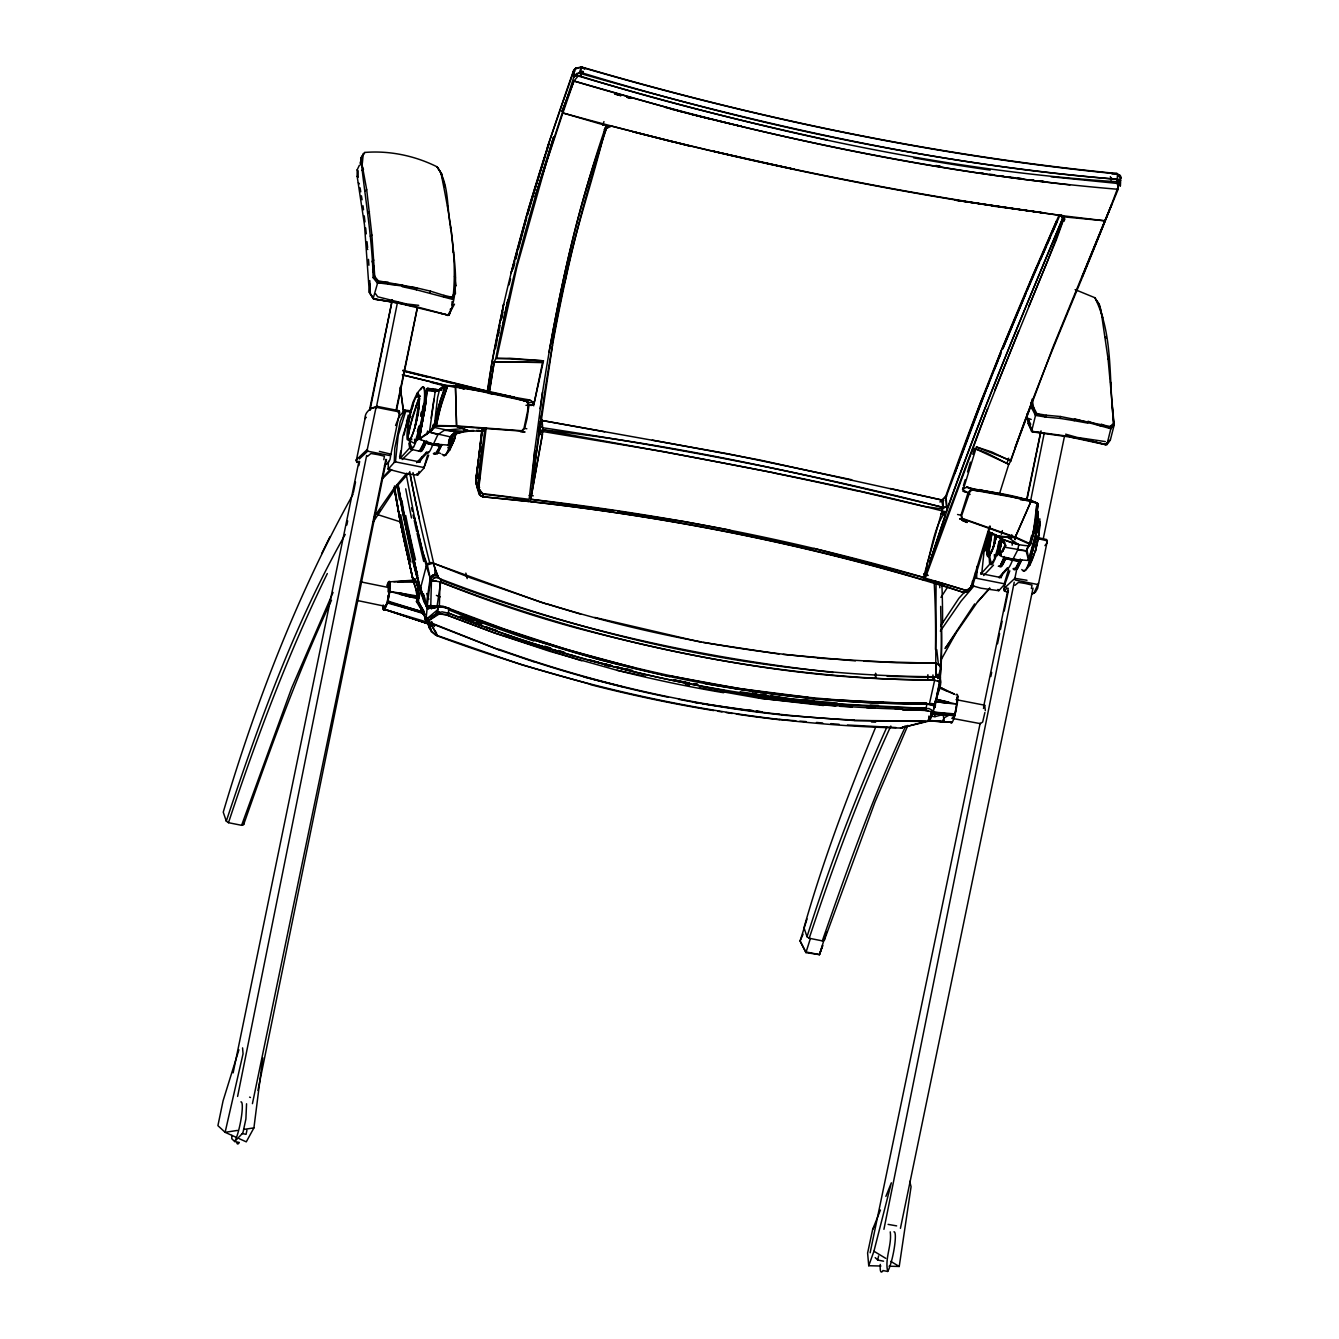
<?xml version="1.0" encoding="UTF-8"?>
<svg xmlns="http://www.w3.org/2000/svg" width="1339" height="1339" viewBox="0 0 1339 1339"><rect width="100%" height="100%" fill="white"/><g stroke="black" fill="none" stroke-linecap="round" stroke-linejoin="round"><path stroke-width="1.5" d="M1039.817 518.762C1040.035 534.646 1036.704 550.647 1029.909 565.025L1028.335 565.594L1034.294 545.726A31.467 5.021 -78.7 0 0 1037.122 509.824L1036.269 533.424L1029.022 560.271L1026.762 548.739L1030.578 544.287L1034.578 530.729L1038.093 503.866L1030.829 500.418L988.701 491.43L972.817 489.237L970.624 489.723L968.08 492.635L960.984 515.23L961.737 518.645L1014.929 537.491L1029.925 544.303L1026.076 550.831L1028.67 560.489L1012.887 559.367L1012.435 560.271A32.421 5.172 -78.7 0 1 1006.961 568.623M927.843 678.906L927.877 674.722M875.639 673.534L875.589 677.434L875.572 673.316M928.864 716.097L928.58 721.185L900.511 728.031C742.174 724.265 585.344 690.891 437.1 635.807L431.225 631.64L428.932 625.882M989.621 558.246L989.688 554.262M936.848 694.79C944.028 666.069 940.966 635.774 940.681 606.4M434.874 574.23L431.325 576.707L434.874 574.23L434.991 569.142L412.998 472.6M428.664 455.193L423.777 468.282L417.651 475.06L405.633 473.705L388.143 469.186L394.269 462.407L394.737 448.431L400.244 421.618L404.847 410.085L410.805 410.822M421.835 456.95L419.977 461.972L400.562 458.105L402.838 436.163L409.249 416.195M431.526 577.159L435.058 574.665L431.526 577.159L430.79 605.563L431.509 606.918L434.974 607.739M975.646 572.071L975.445 578.063L1004.953 583.921L998.81 590.7L980.968 588.206L971.26 585.394M1003.011 572.607L1001.137 577.611L981.721 573.762L984.014 551.819L987.312 539.249L984.985 551.032M388.427 461.436L388.143 469.186L388.963 468.232M246.56 1103.788L245.891 1119.036L242.878 1132.978L234.643 1141.514L231.798 1138.736A20.972 3.348 -78.7 0 1 231.881 1135.372M890.251 1231.88C892.025 1245.421 884.627 1258.141 887.69 1271.464L883.004 1270.544A20.972 3.348 -78.7 0 1 880.259 1264.401M387.892 595.838L387.607 601.797L383.389 609.697A14.729 2.36 -78.7 0 1 382.954 606.249M388.092 591.871L388.578 581.946L414.22 580.122L415.877 580.574L418.571 590.75M976.616 577.527L977.219 566.28M1117.446 173.919L1120.643 176.028L1120.325 185.853L1116.693 182.907L1117.362 180.363L1120.392 181.585L1120.325 185.853L1119.019 179.995L1117.144 179.292C935.459 164.078 756.016 125.749 581.729 72.758L576.841 73.427L574.431 75.771L578.197 76.022C753.907 127.473 934.019 170.254 1117.178 181.736L1117.446 173.919C935.777 156.161 756.401 118.368 581.31 67.218L575.737 68.021L573.36 71.168C536.654 175.509 503.631 281.86 487.279 391.524M421.283 412.161L421.065 416.078L421.634 412.546M426.22 397.248L426.656 390.687L434.539 391.239M451.862 305.058L452.097 301.526M542.529 392.193L534.73 450.373L532.052 482.743L552.522 345.01M479.044 455.461L481.722 430.488M1038.093 503.866L1034.578 530.729L1029.222 545.793C1014.343 545.509 1000.969 538.897 988.249 531.968M435.125 391.925L427.225 388.41L425.685 403.709L419.308 438.974L421.3 439.56L419.944 438.774C420.814 423.007 426.672 405.985 426.706 389.498L429.133 389.917L428.296 388.377L426.706 389.498L424.413 411.659L419.174 438.907L429.501 431.694L435.125 391.925L445.485 385.933C473.253 387.256 501.372 393.281 527.75 401.6L528.989 405.248L527.03 418.722L524.62 428.396L522.093 431.158L456.666 426.405L435.677 426.053L431.593 430.706L419.458 439.259L433.451 444.046L448.883 445.134C447.008 436.932 454.641 432.497 461.62 431.744M775.381 473.085L663.943 451.678L539.199 430.924L542.847 429.852C676.279 454.306 810.229 476.851 941.719 510.812L946.255 511.916L947.543 506.443L943.024 507.414C811.049 473.621 677.132 447.778 542.412 427.693L539.734 425.166L539.199 434.271L542.496 434.506L530.378 501.589C663.106 516.436 794.78 541.659 922.856 579.653L943.024 507.414L943.275 499.547L945.92 495.715C979.412 400.528 1018.326 307.367 1059.099 215.11M417.751 439.828L419.107 425.969A32.37 4.904 -78.9 0 0 417.433 440.364M989.002 554.58L989.571 563.702L991.714 563.652L994.475 558.865L1000.451 538.981M997.555 555.2L998.911 541.341A32.37 4.904 -78.9 0 0 998.325 545.258M394.269 462.407L395.457 461.871L398.219 435.225L405.734 411.341L404.847 410.085L399.189 416.446L395.557 425.517M398.152 484.5L403.089 515.364L420.513 591.001L418.923 598.148L417.165 598.684L389.733 591.42A14.729 2.36 -78.7 0 0 386.837 585.679M539.734 425.166L530.696 499.28L613.982 510.678M353.228 493.907C297.492 594.098 255.732 702.456 223.245 812.17L226.291 821.142L228.484 822.698L241.606 825.309L243.631 824.59L244.066 820.489M427.124 608.626L439.276 606.835L449.034 608.09L439.309 605.998L437.635 607.052L437.736 609.714L425.969 619.472L427.124 608.626L420.513 591.001L413.483 562.932M905.214 727.044C872.995 796.42 847.42 868.676 822.33 940.865L824.355 940.162L824.791 936.061M534.73 450.373L529.139 499.33L481.119 493.388L478.81 487.898L486.141 428.296M1000.116 546.178L1001.02 538.429M239.212 1138.669L246.276 1141.849L253.925 1127.873L262.779 1057.743M389.482 588.624L388.779 594.349L389.833 590.599A11.013 1.757 -78.7 0 1 388.009 600.307M476.349 478.726L478.174 475.646L476.349 478.726L478.659 460.516M479.161 456.465L479.931 450.389M480.701 444.314L482.492 430.154M484.802 429.786L477.387 486.66L478.994 494.376L482.961 496.836C646.034 511.833 807.835 542.881 963.963 592.541L968.917 591.302L972.817 585.243L990.291 526.21M444.247 185.418L445.1 187.025L440.916 172.597C449.151 213.788 457.821 257.49 452.833 299.451L416.429 289.793L416.697 287.902L378.234 280.839L373.129 277.625C372.192 237.488 364.944 197.72 360.861 158.019L364.811 152.445C389.498 150.42 414.956 155.759 437.066 166.823C449.937 184.665 446.372 208.867 451.109 229.371C453.436 258.159 460.867 287.868 448.95 315.351L398.118 303.066L373.799 299.082L369.33 292.454L364.476 224.868L357.162 176.313L357.162 169.869L359.421 165.182M430.17 293.023L430.422 291.149L416.697 287.902L377.029 282.68L373.129 277.625L374.736 276.453L371.874 235.028L366.702 189.753L360.861 158.019L364.811 152.445M430.422 291.149L443.895 295.35L443.644 297.225L452.147 297.291L454.557 292.12L455.427 293.793L455.042 284.353L455.896 285.994L454.574 276.169L455.427 277.776M478.609 459.277L476.065 478.157L482.14 429.551M1075.117 289.609L1094.85 297.71C1114.282 336.072 1108.156 383.322 1114.148 425.099L1110.282 426.505L1060.471 416.529L1046.177 415.207L1045.926 417.082L1035.516 415.408L1031.967 408.512L1030.812 402.37M1094.85 297.71L1099.537 305.007L1100.926 310.146L1108.039 358.668L1114.148 425.099L1110.366 439.912L1105.78 444.749L1069.995 437.05L1032.402 431.894L1031.616 431.292L1035.516 415.408L1033.574 407.341L1031.967 408.512L1032.051 399.173L1033.574 407.341L1036.855 413.651L1045.926 417.082L1060.203 418.404L1060.471 416.529M1026.762 414.086L1028.185 423.342L1031.616 431.292L1070.33 436.581L1106.935 444.598L1110.834 428.698L1101.445 424.162L1101.177 426.087L1088.122 421.233L1087.871 423.141L1074.213 420.68L1074.481 418.806L1110.834 428.698L1114.148 425.099M433.953 399.106L431.125 418.119M455.26 432.698L454.122 440.949L455.863 433.451M956.096 707.176L954.74 715.846A14.746 2.36 -78.7 0 1 950.79 722.809M956.615 703.41L957.653 695.878L955.058 714.708L933.35 712.85M990.626 533.876L987.496 556.589L988.082 538.01L989.387 532.386M994.91 535.851L993.203 548.237L996.266 535.081L989.839 532.152M487.53 392.545L491.714 363.773L503.631 304.154L501.188 320.021L502.928 312.221M356.375 459.729L356.927 462.39L356.375 459.729L367.288 449.469L376.058 407.274L376.995 406.336L398.955 410.705L399.357 414.102M1008.133 592.056L1004.518 591.252L1003.965 588.591L1014.862 578.331L1016.535 570.297M482.191 429.97L475.864 480.299L475.914 483.965L479.094 489.957M488.467 388.829L490.76 375.004M1036.553 543.768L1035.298 551.718L1038.729 535.684L1039.985 521.925L1038.428 531.851M1037.173 539.801L1037.792 535.834M417.986 415.441L418.555 411.876M429.501 431.694L434.623 425.685L438.606 406.186L445.485 385.933L440.23 400.545L434.121 427.375L452.867 431.325L482.977 430.957L478.19 430.522M488.568 389.448L490.827 375.154M491.48 371.087L492.116 367.003L491.446 371.003M489.22 393.633L494.242 361.898L495.781 358.634C510.075 283.483 530.311 209.57 553.677 136.745L517.005 266.394L496.719 358.216L543.467 360.81L533.859 404.462L525.959 405.332M1012.133 545.191L1012.736 541.374M540.136 408.663C553.911 313.393 574.398 218.625 605.412 127.473L608.626 126.201L604.224 129.615L606.182 129.096C574.063 228.3 552.237 330.633 538.814 434.003L542.864 431.443L530.696 499.28C663.592 514.544 795.466 539.918 923.893 577.527L813.978 548.387M356.191 461.051L365.028 418.605C364.71 411.743 371.087 407.759 376.995 406.336M489.371 391.189L494.242 361.898L542.58 362.434L543.467 360.81L509.858 358.266L495.781 358.634M1011.179 538.429L1011.799 534.746M395.122 493.472L403.876 539.818L413.45 581.611L414.521 578.933L417.852 586.649L419.057 596.792L418.354 601.027L425.969 619.472M1037.273 504.334L1037.491 503.012C1016.786 495.832 994.81 491.781 972.951 490.041L1030.829 500.418L1036.972 503.23L1035.516 520.402L1030.578 544.287M1044.939 545.626L1046.947 542.964L1046.546 539.567L1037.574 537.458M383.808 459.712L384.41 456.197L377.832 454.641L370.92 453.503L367.405 456.448M424.329 411.843L419.425 437.384M1031.381 588.574L1032.001 585.059L1025.423 583.503L1018.51 582.381L1014.979 585.31M1037.692 538.563L1047.316 540.856L1037.608 588.39L1035.398 592.24L1032.068 594.181M449.234 442.071L450.322 438.004L448.816 441.033L449.251 444.883L447.561 445.552M548.973 352.257C563.083 275.667 579.569 198.825 607.303 125.966L562.882 112.961L535.215 196.548L573.812 77.11L574.347 69.477L576.406 67.82L573.36 71.168L573.812 77.11L579.369 72.607L581.31 67.218L580.808 75.151L578.197 76.022L573.912 81.01L562.012 111.355L573.912 81.01C751.33 133.85 933.4 173.919 1118.149 189.301L1118.5 183.543L1051.048 176.765M1031.549 535.717L1029.222 545.793M889.063 1266.209L899.222 1266.46L911.072 1186.756L909.733 1181.366M1037.189 531.298L1037.926 527.348M498.041 336.374L498.828 332.29M495.497 348.592L497.405 338.717M346.851 525.005L347.671 520.904M353.463 492.233L355.521 481.99M358.835 465.604L359.672 461.503M369.999 410.303L392.327 299.685L369.48 410.102M237.606 1096.44L366.652 455.494M376.142 408.395L397.583 301.911M1015.113 539.667L1015.933 535.684M883.556 1261.187L877.748 1260.032L878.568 1255.932M883.924 1229.319L1014.226 582.231M1030.31 502.359L1044.32 432.731M257.942 1090.465L386.486 459.578M396.495 410.42L417.366 308.003M1014.912 539.399L1015.732 535.332M233.137 1072.857L358.952 461.235M498.175 334.767L500.066 325.561M990.843 676.546L991.68 672.446M997.538 643.791L999.63 633.548M1000.467 629.447L1002.141 621.263M1004.233 611.019L1008.418 590.549M1026.829 500.451L1041.056 430.84M246.928 1130.25L246.075 1134.334L242.208 1133.564M252.435 1103.654L385.883 459.327M396.059 410.219L417.232 307.953M400.796 451.009L399.558 457.001L400.562 458.105M404.093 435.041L408.244 415.09L409.165 419.074M900.427 1228.332L1033.039 588.106M1043.215 539.014L1064.388 436.732M409.918 440.949L410.303 448.833A31.734 5.071 -78.7 0 0 422.99 414.621A31.734 5.071 -78.7 0 0 420.63 389.632M421.132 416.345L423.542 404.78M1003.765 589.913L1005.037 583.854M870.132 1252.768L980.181 723.177M983.579 706.825L1008.217 588.239M1026.494 500.301L1040.503 432.832M432.196 430.053L433.401 424.296M999.379 566.096A32.052 5.122 -78.7 0 0 1005.589 558.497L1012.435 560.271L1017.69 550.011L1018.812 544.655L1007.982 537.458L996.551 535.935L1000.317 538.01L1004.786 542.981M456.331 432.43L450.105 449.636L445.77 455.026L443.627 455.076M996.367 535.667L994.643 543.768L989.287 556.94L991.714 563.652M880.443 1210.004L872.66 1229.403L867.605 1253.036L868.743 1265.723L880.928 1266.024M1036.888 531.248L1037.742 527.315M929.684 702.674L934.622 680.296L933.634 677.316L887.188 676.312M1001.271 542.73L999.145 552.321L1001.187 554.614M1038.528 583.034L1033.909 593.21M527.8 405.114L533.859 404.462L542.58 362.434L494.242 361.898M935.526 700.481L933.802 707.343L935.375 705.971C934.22 696.565 945.836 683.208 937.97 675.141L940.413 678.003L935.894 674.521L935.877 676.396L939.56 678.421L940.346 682.405L935.091 705.586L933.668 705.168L935.375 705.971L933.969 707.461L934.94 706.657M1111.571 177.936L1111.069 180.095L1110.366 176.597M984.885 712.515L982.675 722.006L980.366 723.646L951.778 718.273M564.773 282.73C575.067 229.304 594.282 177.166 606.149 124.611M454.038 432.296L448.532 450.222L445.77 455.026M450.172 309.292L451.645 308.606L448.95 315.351L412.546 305.694L373.146 298.58L378.234 280.839L374.736 276.453L372.644 269.424L374.267 268.269L372.175 261.222L373.799 260.101M1037.474 511.046C1038.026 527.164 1034.813 543.366 1029.942 558.765L1027.733 559.719M439.661 389.197L437.585 397.516L434.121 427.375M932.245 710.992L930.019 719.779L935.124 706.055L927.04 704.08C763.33 703.862 600.424 670.119 448.766 608.894L445.067 607.755M1013.087 568.64A32.052 5.122 -78.7 0 0 1019.414 561.242C1018.494 558.078 1003.262 559.618 999.245 554.647L1002.777 551.266L1005.689 545.375L1000.618 538.278M868.743 1265.723L873.932 1251.245L891.339 1182.822L885.882 1196.413M515.331 259.297L518.762 246.108M509.021 284.922L510.577 278.964M513.172 269.039L514.728 263.097M515.766 259.13L517.323 253.171M518.36 249.205L526.662 217.47L523.365 229.203M426.689 434.589L427.66 430.974M422.789 408.11L423.777 404.529M519.264 244.234L522.846 231.078M406.587 476.333L414.471 517.289L426.271 566.163L420.295 589.093L426.438 606.048L431.426 608.609M937.802 678.555L940.614 668.496A4468.929 2006.391 7.8 0 0 941.668 622.986M1001.338 534.311L1002.375 530.595M432.748 617.564L435.677 615.337L437.083 610.333M419.057 594.817L418.421 597.077L417.232 596.508L419.057 594.817L418.32 595.637L412.981 580.59L397.733 581.729L412.362 581.678L414.906 578.984L412.362 581.678L393.9 581.779M412.027 408.897L413.4 404.127M417.383 431.459L418.739 426.723M823.97 703.193L929.132 708.599L933.517 710.992L931.844 712.248L929.517 720.733L932.881 711.879L925.316 710.457L927.04 704.08L931.877 703.494L934.655 705.385M534.897 189.184L527.215 215.596L545.375 154.822L528.671 208.148L510.962 273.374L514.779 261.055M963.444 485.605L965.201 479.73M967.545 471.897L970.457 462.106M972.784 454.272L974.541 448.398L986.274 452.833L1008.769 464.298L999.681 493.17M1004.451 583.068L1008.618 569.242M398.369 412.646L398.955 410.705M807.032 918.956L800.086 940.966L805.927 952.615L819.451 954.623L826.431 932.195M989.588 526.194L970.993 587.068L969.285 589.16L965.603 590.298L935.928 581.36L924.78 579.436L963.963 592.541L968.917 591.302L972.164 584.407L970.993 587.068L963.963 592.541M452.549 434.656L449.285 444.849L451.996 437.217M238.911 1049.776L223.061 1100.876L217.906 1125.647L225.119 1132.325L235.697 1137.096M535.5 187.242L549.375 142.486L546.061 152.88L547.768 145.901L573.862 70.649M970.089 494.459L963.143 489.89L976.466 446.975L991.848 451.979L1010.778 461.118C1042.411 365.53 1086.163 274.512 1120.626 180.062L1118.182 185.77M449.502 442.941L451.343 437.301M823.518 941.116L809.208 938.254L807.015 936.714C829.644 865.446 856.073 795.333 886.853 727.194M360.057 163.241L363.271 153.533L362.35 163.174L360.743 164.245L363.472 169.35L361.865 170.455M602.684 125.364L603.956 121.598M1007.346 462.122L1008.652 458.189M226.291 821.142C258.946 722.976 294.128 624.694 345.228 534.412M228.484 822.698C256.569 737.856 288.052 653.917 327.319 573.544M809.208 938.254C833.042 866.3 859.119 794.931 890.837 726.023M810.396 938.505L805.927 952.615M241.606 825.309L291.684 687.961L333.06 592.424M969.252 433.836L1000.936 351.354L1056.638 220.717M423.777 468.282L427.626 455.009M1028.971 558.681L1035.716 533.508A32.856 6.795 -78.3 0 0 1036.671 525.072M243.631 824.59C270.244 748.802 297.492 673.065 331.503 600.207M824.355 940.162L874.986 802.061L907.875 725.403M819.451 954.623L822.715 945.468L819.418 954.623L805.777 951.912L800.086 940.966L803.049 934.237M959.243 460.85L954.64 473.554L980.399 402.838L989.153 382.519M945.501 498.51L985.872 390.804M959.896 459.026L968.532 435.727M1014.811 448.13L1031.365 403.759M1004.953 583.921L1009.824 570.832M1004.518 591.252L1006.928 587.854M983.445 708.431L984.684 705.218L956.046 699.644M987.563 408.73L925.266 578.163L965.603 590.298M931.844 712.248L928.446 721.152L854.198 720.449M419.04 471.428L417.651 475.06L416.797 473.772M1026.544 550.496L1028.503 545.425M1028.971 560.305C1034.913 544.32 1038.863 526.813 1037.022 509.757M986.642 388.896L998.141 360.191M1021.506 303.886L1033.892 272.955L1042.06 256.1M994.944 389.766L1047.299 261.641L1064.271 216.901L1063.082 215.646C894.184 193.234 727.144 158.069 562.882 112.961L573.912 81.01L682.271 111.907M875.472 727.646C848.508 793.106 823.318 859.638 803.969 927.726L807.015 936.714M1018.577 331.084L980.901 426.137L929.869 561.895C967.243 445.151 1015.18 332.172 1062.346 219.144L1061.409 215.211L1062.748 217.721L1060.655 215.495L955.293 200.164L1043.081 212.767L992.433 206.039M994.492 369.213L1000.534 354.4M1002.811 348.843L1008.87 334.03M998.911 358.283L1001.287 352.508M1002.878 348.659L1026.36 292.521M1028.687 306.614L1056.253 240.066L1063.133 220.818L1062.346 219.144C1022.008 314.966 982.592 411.207 947.091 508.937L945.92 495.715L946.372 506.427L942.472 508.971L923.408 506.309L858.165 490.978M1009.623 332.239L1015.631 317.828M449.569 440.163L452.615 434.706L450.59 436.665L451.963 435.192L462.792 431.794L444.23 430.321L437.886 434.639L433.451 444.046M1016.368 316.088L1020.787 305.627M1118.149 189.301L1082.263 276.587L1111.621 204.666L1104.809 220.801L1064.271 216.901L1060.655 215.495L1104.809 220.801L1052.923 347.236L1010.577 460.465L976.466 446.975M1117.329 184.698L1119.655 179.275L1115.705 179.443M934.17 708.247L935.124 706.055L933.835 704.398M1027.13 290.68L1039.549 261.875M1042.78 254.443L1046.378 246.175M1059.718 215.696L1047.098 244.518M1040.386 259.967L1050.044 237.823M1052.471 232.3L1057.308 221.236M420.513 450.306L424.697 441.217L419.408 451.193L411.224 449.335M1000.317 565.694L1004.484 556.589L1000.317 565.694L998.308 566.28M417.099 393.298L413.148 401.817A25.156 4.017 -78.7 0 0 407.19 439.56L414.688 443.477L420.647 423.609A31.467 5.021 -78.7 0 0 421.45 387.925L417.099 393.298L419.408 395.306C419.626 411.19 416.295 427.191 409.483 441.552L411.927 448.28L409.784 448.331L408.83 443.159M945.652 498.275L946.69 496.033L941.652 500.016L759.849 460.013L652.327 440.113M321.645 553.727L329.913 536.822M1106.935 444.598L1110.366 439.912M437.368 453.67L441.837 444.632L437.368 453.67L435.158 454.222L434.405 452.766M1017.155 569.042L1021.624 560.003L1017.155 569.042L1014.945 569.594L1014.209 568.154M970.624 489.723L961.703 515.431L962.323 518.411L1015.33 537.073L1029.925 543.634L1033.624 530.545L1036.972 503.23L1008.367 495.899L981.621 491.095L972.081 490.074L969.821 491.313L972.817 489.237L967.093 487.011L962.456 489.271M421.434 451.21L426.689 440.933M1015.029 569.343L1020.285 559.049M426.321 452.281A32.421 5.172 -78.7 0 0 432.648 444.899C439.527 442.339 443.477 445.017 436.296 452.097M440.113 444.916L439.61 445.87A32.052 5.122 -78.7 0 1 433.401 453.469M1013.205 559.451L1006.091 557.543L1005.589 558.497L1019.414 561.242L1012.435 560.271M1001.321 566.514L1006.091 557.543M940.497 660.947L955.611 633.615L977.487 601.981L989.688 588.039M451.728 309.091L454.49 304.171M412.362 581.678L412.981 580.59L415.207 586.214L417.065 595.955L389.733 591.42L387.607 601.797L424.43 612.291M401.131 522.11L377.531 514.578L380.159 509.958M447.661 315.535L451.645 308.606M940.949 597.378L947.661 587.018M1002.442 538.044A34.663 3.582 -79.7 0 1 1000.685 546.563L999.045 554.279L1002.275 537.943L998.994 551.517L1001.087 554.932L999.932 555.467L998.944 554.229L1002.593 550.212L1005.187 544.672L1005.304 547.065L1005.689 545.375L1000.936 538.881L1018.812 544.655M872.66 1229.403L874.836 1225.838M933.969 707.461L940.346 680.463L940.346 682.405L939.56 678.421L937.953 677.032L933.634 677.316L934.522 679.609C813.091 681.049 692.614 658.554 575.569 627.757C529.541 615.12 484.283 599.755 440.029 581.846C437.25 581.427 434.422 580.724 431.593 581.143L430.589 579.034L427.158 606.617M1002.593 550.212L1003.882 548.153L1002.777 551.266L1001.254 551.936M1010.778 461.118L1008.769 464.298L976.349 449.234M1036.537 506.661L1037.625 504.97L1036.604 505.406M372.811 522.561L396.762 486.425L409.014 472.868M940.664 625.815L958.908 598.299L964.348 592.273M974.658 603.906L945.1 648.528L955.611 633.615M412.211 306.162L398.436 302.614L373.799 299.082L369.33 292.454L369.966 284.32L368.978 283.182M439.744 313.125L448.95 315.351M1042.043 432.982L1031.616 431.292M1069.995 437.05L1083.971 439.025L1105.78 444.749L1108.91 440.581M374.418 516.586L393.934 488.35L406.771 473.186M940.346 631.087L961.017 601.194L973.855 586.03M1035.516 415.408L1036.855 413.651L1046.177 415.207M431.593 581.143L434.154 577.829L436.229 577.159L441.083 579.285L437.033 606.467L439.326 607.22L440.029 581.846C597.479 642.636 765.607 678.488 934.622 680.296L940.129 681.969L937.769 681.032M432.798 574.883L430.204 578.13L426.254 605.077L427.007 606.416C410.939 567.853 406.437 525.306 397.599 484.701L420.195 588.29L426.438 606.048M1029.909 565.025L1025.574 570.397L1023.431 570.447M385.9 605.964L387.707 601.362M999.179 577.176L1007.33 567.887M382.268 478.207L390.436 469.169M399.976 458.641L410.872 446.59M418.555 462.323L428.078 451.795M980.7 574.197L990.224 563.652M977.487 601.981L989.739 588.44M999.262 577.896L1007.447 568.857M432.648 444.899L439.61 445.87L425.802 443.109L432.648 444.899L433.401 444.063L426.287 442.171L425.802 443.109A32.052 5.122 -78.7 0 1 419.475 450.507M406.47 421.049L410.755 416.496M416.563 462.691L426.472 452.214M983.629 575.536L993.555 565.058M365.028 418.605L366.317 417.266M359.354 458.976L367.673 451.176L389.632 455.545L390.955 454.172L399.725 411.994L376.058 407.274L371.271 408.512M382.686 478.391L391.674 469.688M402.169 459.545L412.663 449.402M383.925 610.048L384.678 609.412A14.729 2.36 -78.7 0 0 387.289 602.935L423.275 612.961L425.333 617.664M902.754 710.072L925.651 709.57L925.718 708.164C762.678 705.837 600.307 673.701 448.85 613.262L442.054 611.839L437.97 613.128L447.946 615.455L494.677 633.012L549.894 651.373L617.011 670.27L645.18 676.195M427.208 564.439L430.94 562.514L427.208 564.439L422.672 552.07L414.471 517.289M989.872 550.848L987.613 552.622L988.785 555.518M952.765 718.474L955.042 712.817L954.473 713.838M580.138 73.193L582.8 71.201M441.903 390.419L427.492 388.277L435.51 391.607L446.724 385.448L455.829 385.983L507.347 395.658L525.29 400.947L455.829 385.983L447.611 385.95L441.736 402.236L436.33 425.501L434.623 425.685M365.078 190.858L366.702 189.753M367.874 212.801L369.48 211.696M370.267 236.149L371.874 235.028M432.915 617.229L435.677 615.337M906.168 726.156L900.511 728.031L925.952 721.487L854.098 720.516L782.361 715.126M384.477 465.319L387.808 463.361L390.017 459.511L390.955 454.172L379.406 451.41M966.49 487.346L989.504 492.166L979.612 489.538M902.051 727.747L905.03 726.19M417.333 395.373L418.337 394.871M410.337 439.694L408.596 439.393L411.324 437.786L411.759 439.845M1028.67 563.434L1029.674 562.932M1029.256 559.635L1032.218 558.162L1030.494 553.459M580.323 73.444L583.352 71.938M430.254 388.862L432.112 389.03L432.664 390.804M606.45 128.427L611.488 126.117L691.158 146.386L632.895 131.758L672.145 141.733M448.314 444.213L450.155 443.393L452.984 433.853A34.663 7.465 -77.7 0 1 451.979 437.133M389.13 601.362L387.406 602.081L425.568 614.316M939.844 501.958L943.761 500.585M1118.935 176.765L1117.195 173.551C935.66 155.843 756.384 118.25 581.477 66.95L574.732 69.21L574.916 71.268M439.543 611.839L426.287 619.505L427.426 621.447L498.761 649.716M387.306 602.634L390.168 601.847M410.504 447.896L413.667 447.042M993.471 562.43L990.291 563.267L991.011 564.707A31.734 5.071 -78.7 0 0 1000.953 539.132M419.057 596.792L417.316 597.244L416.462 601.646L422.538 611.605M931.208 716.248L934.973 716.65L943.208 714.524L944.162 721.721L927.96 720.884M528.738 400.244L531.365 400.712L533.558 403.926M454.708 433.518L469.47 431.058L456.666 426.405L469.47 431.058L463.645 431.225L473.588 430.472M634.351 667.776L566.481 649.398L504.217 629.012L442.958 606.199L428.246 607.889L432.279 608.375L437.635 607.052L438.121 613.413L427.426 621.447L438.941 614.166L448.314 614.601L448.766 608.894C600.809 668.261 762.996 703.511 926.621 703.126L926.889 703.31C852.525 705.168 778.344 695.761 705.117 683.66M416.128 397.181L420.429 396.16M931.023 714.373L934.655 713.553L948.983 715.177L944.397 717.704L942.924 720.081L944.162 721.721L952.129 722.34L929.4 720.951M527.75 401.6L528.001 403.39L526.21 401.332L515.398 398.319L483.831 391.507L447.611 385.95L438.991 412.211L436.33 425.501L456.566 425.886L521.775 430.74L523.967 428.329L527.616 411.09L528.001 403.39L525.591 400.244L529.742 399.976L502.259 395.172L514.193 396.93M525.591 400.244L529.742 399.976M439.309 605.998L427.626 608.843L429.334 607.839L427.359 607.253L424.011 601.947L420.513 591.001L424.078 596.424M444.23 430.321L461.386 428.698M237.455 1130.417L225.119 1132.325L243.045 1053.826L242.577 1047.885M243.631 1129.463L253.925 1127.873M527.499 402.838L533.575 402.135M434.154 577.829L438.355 577.36L440.113 578.833C597.864 639.506 766.393 676.178 935.743 676.714L936.061 582.147M433.183 575.753L437.368 575.318L438.355 577.36L434.991 569.142M428.865 563.133L433.049 562.698M434.472 607.437L427.76 607.17L426.371 605.898M1111.989 173.97L1117.195 173.551L1114.333 173.635M431.509 606.918L427.76 607.17L431.576 608.626M377.029 282.68L388.159 282.228L387.908 284.153L402.587 284.822L402.336 286.713L416.429 289.793M440.196 388.779L443.209 388.779M482.977 430.957L476.6 430.388M888.092 1224.382L896.645 1225.888M528.989 405.248L531.801 405.416M870.199 705.184L878.401 705.385M870.668 701.803L933.735 704.113M863.688 661.232L936.246 663.29L940.681 666.621L938.304 663.475L936.748 649.616M990.04 532.771L991.345 532.822M896.059 727.562L847.436 725.002M1007.982 537.458L1014.929 537.491L996.551 535.935L1000.317 538.01M932.195 712.917L942.438 713.386M699.494 687.643L758.527 698.104L835.804 706.122M839.904 706.322L852.223 706.925M866.584 707.628L874.802 708.03M895.322 709.017L928.161 710.624M871.488 721.972L875.606 722.173M820.573 699.075L831.034 699.611M839.386 700.046L883.255 702.322M891.623 702.757L908.327 703.628M813.878 700.431L795.081 699.46L770.695 695.728M928.881 720.667L944.162 721.721L927.86 720.215M818.179 658.135L896.845 662.772L936.246 663.29L935.894 673.718L939.56 675.726L940.413 678.003M1020.619 499.798L1030.829 500.418L1023.029 499.33M432.848 580.992L436.497 581.26M426.873 617.932L427.409 623.539L384.678 609.412L427.409 623.539L384.678 609.412L427.894 622.334L429.652 628.393L426.388 616.994L429.769 628.577L418.722 602.533L416.462 601.646L418.521 600.24L417.165 598.684L419.91 606.935M779.265 719.428L795.784 720.767M799.919 721.118L806.111 721.621M816.455 722.457L822.648 722.976M830.916 723.646L839.185 724.315M837.143 702.992L789.407 698.908L740.216 691.828M933.45 712.097L955.176 713.938M1117.144 179.292C935.124 164.881 756.468 123.807 581.243 73.745L580.624 76.223C661.583 101.731 744.199 121.598 827.05 139.925M783.148 654.386L855.403 660.88M529.139 495.413L533.273 495.815M1017.69 550.011L1026.076 550.831L1005.204 547.283M927.04 704.08L932.279 704.649M458.239 387.222L461.352 387.557L455.829 385.983L463.997 389.264M418.689 305.342L406.303 303.936L377.715 296.789L375.506 293.676M758.527 698.104L823.485 705.519M932.68 712.13L955.058 714.708L957.184 704.347A14.746 2.36 -78.7 0 0 956.046 694.857M931.258 713.151L954.74 715.846M751.915 710.674L702.824 703.845M756.033 711.16L762.226 711.879M931.358 713.118L943.208 714.524M1029.691 179.727L1033.825 180.229M1040.035 180.983L1044.169 181.468M930.873 713.101L934.655 713.553L934.973 716.65M808.153 697.268L740.35 688.731L669.768 675.827M1029.557 179.744L1033.574 180.246M1039.583 181.016L1043.6 181.518M437.485 390.703L434.137 390.268A32.052 5.122 -78.7 0 0 431.426 389.498M1069.945 184.916C942.204 170.84 815.936 145.733 691.409 114.284L725.504 122.502M935.66 701.603L957.184 704.347L936.463 699.376L948.581 702.121L947.359 703.243L935.509 701.603M423.275 467.411L395.457 461.871M1000.015 175.71L1003.949 176.246M1007.865 176.798L1013.757 177.602M1017.69 178.154L1023.582 178.957L1017.406 178.02M437.518 390.737L434.137 390.268L434.991 389.247L440.146 390.168M833.159 672.496C699.226 657.683 566.698 628.342 440.782 580.021M693.535 683.911L697.669 684.48L693.669 683.811M405.734 411.341L411.391 412.127M746.476 709.687L752.669 710.574M756.803 711.176L760.92 711.762M775.365 713.854L779.482 714.44M1105.328 441.585L1077.276 437.451L1065.643 434.171M490.292 393.415L496.267 394.285L490.342 393.398M979.529 172.647L983.629 173.25M989.772 174.17L993.873 174.79M703.276 642.519L779.013 654.018M732.55 688.162L736.601 688.782M740.668 689.401L746.76 690.338M693.451 683.961L697.519 684.58M752.401 692.949L756.468 693.569M760.535 694.188L766.628 695.108M618.082 511.314L683.693 521.49L729.872 530.127M1026.996 580.272L1014.862 578.331L1015.263 580.038L1037.223 584.407M1060.203 418.404L1074.213 420.68M936.246 165.668L940.212 166.337M524.62 428.396L526.83 428.765M694.74 702.456L698.791 703.142M540.069 416.228L542.094 420.496L728.282 453.854L851.738 479.747M935.877 165.5L939.995 166.237M604.709 431.794L542.094 420.496L539.902 425.551L539.784 423.492M437.886 434.639L429.769 432.179L450.456 436.899M724.248 690.405C630.15 674.002 537.709 648.327 448.85 613.262L447.946 615.455L494.677 633.012L581.812 660.83M673.651 679.827L689.652 683.007M673.668 680.179L689.384 683.342L673.517 679.877M360.358 581.796L388.846 587.57M356.626 600.357L385.214 606.316M685.417 684.681L689.434 685.518M962.841 491.229L968.08 492.635M766.36 163.241L794.261 169.25L713.838 151.307L739.747 157.299M941.099 499.832L890.318 488.517M957.569 514.494L960.984 515.23M959.645 518.829L963.193 519.599L959.661 518.712M594.75 617.43L701.218 642.218M719.294 121.146L731.412 124.008M735.446 124.962L741.505 126.385L729.504 123.473M443.895 295.35L452.147 297.291L452.833 299.451M445.987 385.548L402.37 374.853M455.963 384.176L469.704 387.49M479.513 389.85L485.404 391.256M669.818 676.68L599.755 659.742L534.278 640.142M615.756 667.09L627.706 669.952M402.989 370.836L488.132 391.574M402.487 374.853L449.151 386.151M402.838 370.284L487.111 391.021M440.782 380.427L454.072 383.707M430.907 382.318L445.854 386.201M612.174 666.035L588.892 659.926M616.191 667.023L628.242 669.985M1036.52 538.127L1039.817 538.947M964.247 491.48L965.653 491.831M403.524 371.07L427.492 377.146M583.938 676.965L624.158 687.192M590.265 660.16L598.182 662.169M606.082 664.194L612.007 665.701M615.973 666.705L627.824 669.718M672.145 109.329L710.524 119.154M595.989 661.834L611.94 665.935M615.94 666.956L623.907 669.015M614.886 94.098L620.928 95.688L614.952 93.897M626.97 97.295L631.004 98.35M665.232 107.371L673.283 109.497M677.316 110.568L689.401 113.748M626.886 97.211L630.853 98.316M543.601 646.871L551.618 649.147M557.627 650.854L563.652 652.562M590.767 684.413L521.925 664.864L435.158 634.786L430.957 630.234M626.685 668.797L632.678 670.538M580.691 614.149L540.454 602.098L433.183 563.183L427.359 564.891L430.204 578.13L426.271 566.163M536.236 644.427L550.095 648.645M554.045 649.85L563.937 652.863M418.504 450.908L419.408 451.193M923.893 573.862L927.827 575.084M423.375 612.174L387.724 601.027L387.59 599.889L387.624 601.713L390.201 582.967L388.578 581.946M967.093 487.011L972.817 489.237M924.027 574.314L927.96 575.552M505.121 634.335L511.063 636.209M544.739 646.804L550.68 648.662M558.614 651.156L564.556 653.03M570.498 654.888L574.464 656.143M544.789 646.151L550.68 648.009M558.547 650.486L564.439 652.344M1031.214 419.442L1027.448 418.186L1030.745 424.312M481.27 625.38L475.479 623.422L481.354 625.464M485.12 626.685L496.702 630.619M533.709 661.767L498.711 649.8L429.267 622.652L425.233 619.89L428.898 624.543L430.74 629.531M547.216 604.224L470.977 578.03L433.183 563.183L438.355 577.36M460.348 616.342L474.173 621.095M485.27 626.836L497.02 630.937M476.148 621.781L482.007 623.823M459.126 616.509L463.06 617.932M436.38 595.386L440.246 596.843M489.672 628.476L495.463 630.669M459.478 616.944L482.258 625.748M486.057 627.204L491.748 629.414M459.963 617.296L473.537 622.652M940.246 688.346L954.205 694.087M249.59 1097.126L250.477 1097.495M967.143 522.361L961.636 520.101L967.059 522.511M1119.99 177.719L1121.094 178.187L1119.638 174.806M437.635 452.197L440.548 453.503M939.861 687.208L954.54 694.121M540.136 421.869L542.077 422.806L542.328 420.479L540.454 418.337M940.681 687.526L946.824 690.991M873.932 1251.245L885.732 1258.342M890.786 1261.388L899.222 1266.46M996.233 535.265L998.944 537.09M581.477 66.95L584.741 69.277M426.321 605.228L427.091 606.567L420.295 589.093L412.814 559.116M441.987 454.172L444.113 455.879A31.734 5.071 -78.7 0 0 452.649 436.163M939.576 676.128L937.97 674.739L939.56 675.726L940.329 679.643L940.664 667.04L938.271 663.926L939.878 664.813L940.614 668.496M989.287 556.94L986.994 554.932A25.156 4.017 -78.7 0 1 989.052 532.537M447.812 447.644L450.105 449.636M875.204 1257.622L877.748 1260.032M426.856 621.982L428.246 623.371M1021.791 569.544L1022.996 570.765A31.734 5.071 -78.7 0 0 1033.156 548.655A31.734 5.071 -78.7 0 0 1037.357 511.147M357.162 169.869L358.149 170.873L358.149 177.367L357.162 176.313M376.493 513.49L377.531 514.578M1000.133 576.506L1001.137 577.611M980.717 572.657L981.721 573.762M418.973 460.867L419.977 461.972M358.4 182.74L359.404 183.845M366.802 248.485L367.79 249.573M1029.189 424.513L1028.185 423.342L1032.402 431.894L1027.967 419.291M1002.961 540.404L1004.668 542.713M477.571 484.651L479.613 487.463M1095.67 299.283L1098.7 303.501L1102.884 317.912M997.957 589.411L998.81 590.7M399.189 416.446L399.708 417.299M431.894 622.116L434.506 626.585M431.643 623.907L432.464 625.313L431.225 621.949M423.894 611.538L418.722 602.533L422.823 614.049L418.722 602.533L423.676 610.902M373.146 298.58L370.351 293.609L369.815 280.604M449.318 442.054L451.427 445.854A23.114 3.699 -78.7 0 0 454.172 438.891M1105.261 336.725L1106.114 338.332M1108.039 358.668L1108.893 360.275M1110.449 382L1111.303 383.607M1112.358 407.073L1113.295 423.425L1110.282 426.505L1110.834 428.698M447.477 205.821L448.331 207.428M450.255 227.764L451.109 229.371M452.666 251.113L453.519 252.72M426.923 622.267L427.543 623.522M1035.566 527.901L1037.29 531.533M431.443 621.547L433.033 625.246M388.913 588.792L388.076 586.633A11.013 1.757 -78.7 0 1 388.779 585.377M434.07 426.087L434.472 427.208M426.706 593.512L428.798 599.219M424.563 600.86L419.977 585.561M426.84 618.585L428.765 624.459M423.375 593.746L425.132 599.186M427.576 618.183L430.689 629.129M427.426 618.066L430.539 629.012M542.328 421.35L542.094 420.496L542.847 429.852C678.003 444.448 811.016 475.579 943.024 507.414L941.652 500.016M429.283 624.242L430.254 627.773M532.721 402.102L533.725 405.817M420.011 585.561L420.965 589.595M367.288 449.469L367.673 451.176M465.821 573.092L466.725 577.076M466.29 574.548L467.194 578.615M413.651 582.666L400.244 521.775L394.336 487.396M408.378 530.277L414.337 558.078M483.279 429.417L483.479 430.422M400.277 499.899L403.106 514.611M956.699 697.519L956.983 699.058M398.704 487.965L406.219 527.131L417.517 575.469L406.219 527.131L401.901 500.418M360.074 187.828L360.743 191.812M361.413 195.795L362.082 199.762M394.436 485.94L400.696 524.185L413.45 581.611L400.696 524.185L394.218 487.999M1028.335 418.94L1028.904 422.655M403.725 411.994L400.294 387.875M400.261 387.122L403.524 412.847M962.858 487.563L963.143 489.89M984.684 705.218L985.337 710.607M363.003 205.771L363.505 209.805M364.241 215.864L364.978 221.923M1046.546 539.567L1046.947 542.964M972.415 581.126L972.817 585.243M365.664 227.931L366.25 233.84M367.02 241.706L367.606 247.615M994.341 554.614L994.693 558.681M414.554 439.242L414.906 443.309M368.493 259.364L368.911 265.239M939.593 583.603L939.794 587.737M383.188 604.96L383.389 609.697M932.965 674.923L932.982 679.074M893.933 1231.83A20.972 3.348 -78.7 0 1 894.268 1248.048A20.972 3.348 -78.7 0 1 887.69 1271.464M240.903 1101.88A20.972 3.348 -78.7 0 1 241.221 1118.098A20.972 3.348 -78.7 0 1 234.643 1141.514L239.313 1142.452A20.972 3.348 -78.7 0 1 236.869 1142.987M417.182 396.562A31.467 5.021 -78.7 0 1 418.488 393.197M432.079 430.07A32.354 5.707 -78.5 0 1 432.715 426.204M455.528 434.121A23.114 3.699 -78.7 0 1 454.624 437.368M415.609 407.943A22.93 3.666 -78.7 0 1 416.513 404.847M456.013 433.384A22.395 3.582 -78.7 0 1 449.117 446.875M426.338 396.896A32.856 3.682 -79.2 0 1 424.43 411.692M438.355 390.536A32.421 5.172 -78.7 0 1 440.414 389.934M438.556 390.586A32.421 5.172 -78.7 0 1 440.598 389.984M782.361 714.959A1040.252 858.349 24.9 0 1 678.538 699.293M668.446 697.268A1040.252 858.349 24.9 0 1 533.759 661.6M854.148 720.014A1039.482 852.441 24.7 0 1 498.911 649.248M902.603 709.151A1130.685 907.156 23.7 0 1 823.418 704.582M723.646 692.715A1112.006 899.841 24.1 0 1 617.011 670.253M779.281 719.712A1123.471 864.944 22.5 0 1 736.333 714.105M732.249 713.486A1123.471 864.944 22.5 0 1 726.106 712.549M722.006 711.913A1123.471 864.944 22.5 0 1 717.922 711.26M713.821 710.607A1123.471 864.944 22.5 0 1 590.717 684.698M411.491 517.975A4484.579 1824.103 24 0 1 405.734 488.819M410.889 562.179A4488.177 1835.618 23.5 0 1 400.679 514.645M824.021 703.963A1114.684 902.57 24.2 0 1 724.215 691.192M534.043 641.046A1104.123 895.339 24.3 0 1 448.431 609.781M423.743 561.443A4488.746 1830.898 23.7 0 1 417.115 533.491M416.697 531.633A4488.746 1830.898 23.7 0 1 414.253 520.486M413.851 518.645A4488.746 1830.898 23.7 0 1 413.082 514.963M412.312 511.28A4488.746 1830.898 23.7 0 1 411.575 507.615M996.467 534.931A22.395 3.582 -78.7 0 1 988.785 554.781A22.395 3.582 -78.7 0 1 989.655 532.504M1038.98 528.403A22.395 3.582 -78.7 0 1 1038.478 533.089M1037.692 538.245A22.395 3.582 -78.7 0 1 1037.022 541.776M1036.671 543.534A22.395 3.582 -78.7 0 1 1035.867 547.015M1034.143 553.375A22.395 3.582 -78.7 0 1 1030.294 562.196M1002.375 537.542A32.789 3.163 -79.7 0 1 1001.304 542.881M997.237 555.735A32.37 4.904 -78.9 0 1 998.057 547.149M996.35 536.219A23.114 3.699 -78.7 0 1 990.994 553.225M987.73 545.191A23.114 3.699 -78.7 0 1 989.119 534.931M399.457 499.631A4479.039 1827.032 23.7 0 1 396.846 484.986M415.525 559.92A4468.628 1824.287 23.7 0 1 405.65 515.381M941.869 583.704A4512.33 2027.296 7.5 0 1 942.572 623.087M934.254 583.771A4498.504 2019.58 7.9 0 1 935.476 649.465M429.417 561.66A4491.793 1839.15 23.4 0 1 409.767 471.562M608.927 666.153A973.118 593.344 18.4 0 1 604.877 665.148M818.179 657.817A1181.684 1030.327 28 0 1 547.283 603.922M419.341 518.745A4512.33 1840.104 23.7 0 1 410.27 475.345M729.086 531.198A756.87 233.789 8.3 0 1 812.806 549.341M775.047 473.236A642.586 87.638 10 0 1 857.68 491.078M552.254 344.257A516.887 108.208 -85.7 0 1 564.573 281.86M990.207 170.103A664.546 156.696 13.6 0 1 913.6 157.835M992.065 205.737A741.639 144.378 13.1 0 1 672.278 141.532M479.998 465.018L478.86 486.241L482.525 444.983L479.998 465.018M483.145 494.292L482.961 496.836L480.668 496.033L477.27 488.434L475.864 480.299L477.387 486.66L483.145 494.292L506.058 496.819L528.905 500.669L528.821 501.522L482.827 496.769L483.145 494.292M419.492 398.453L418.22 412.211L414.789 428.246L419.492 398.453M989.99 543.567L988.517 554.614L992.065 532.604L989.99 543.567M504.502 315.083L502.476 328.674L507.916 299.869L504.502 315.083M927.308 563.15L924.831 577.979L945.301 514.896L940.781 513.774L945.2 511.916C934.589 526.495 932.362 545.977 927.308 563.15M928.663 720.834L929.751 718.993L928.663 720.834M409.818 427.024L407.977 436.899L412.261 417.216L418.906 398.018L409.818 427.024M1064.689 218.993L1064.17 221.153L1062.513 216.533L1064.689 218.993M1031.097 501.137L1015.33 537.073L1031.097 501.137M388.678 584.273L387.975 585.059L388.678 584.273M442.305 387.138L440.949 388.143L443.242 386.686L442.305 387.138M430.79 605.563L427.024 605.797L437.033 606.467L430.79 605.563M417.299 597.144L411.291 597.244L400.16 594.349L399.323 592.826L417.299 597.144M524.804 431.995L520.101 431.426L524.804 431.995M426.723 621.279L424.932 618.534L426.723 621.279M431.995 625.581L429.267 622.652L436.296 632.594L437.1 635.807L431.995 625.581M441.753 174.103L437.066 166.823L441.753 174.103M477.805 488.702L476.55 483.245L477.805 488.702M456.566 425.886L455.461 386.586L456.566 425.886M413.115 432.698A22.395 3.582 -78.7 0 0 418.454 396.126A22.395 3.582 -78.7 0 0 408.763 423.542A22.395 3.582 -78.7 0 0 413.115 432.698"/></g></svg>
